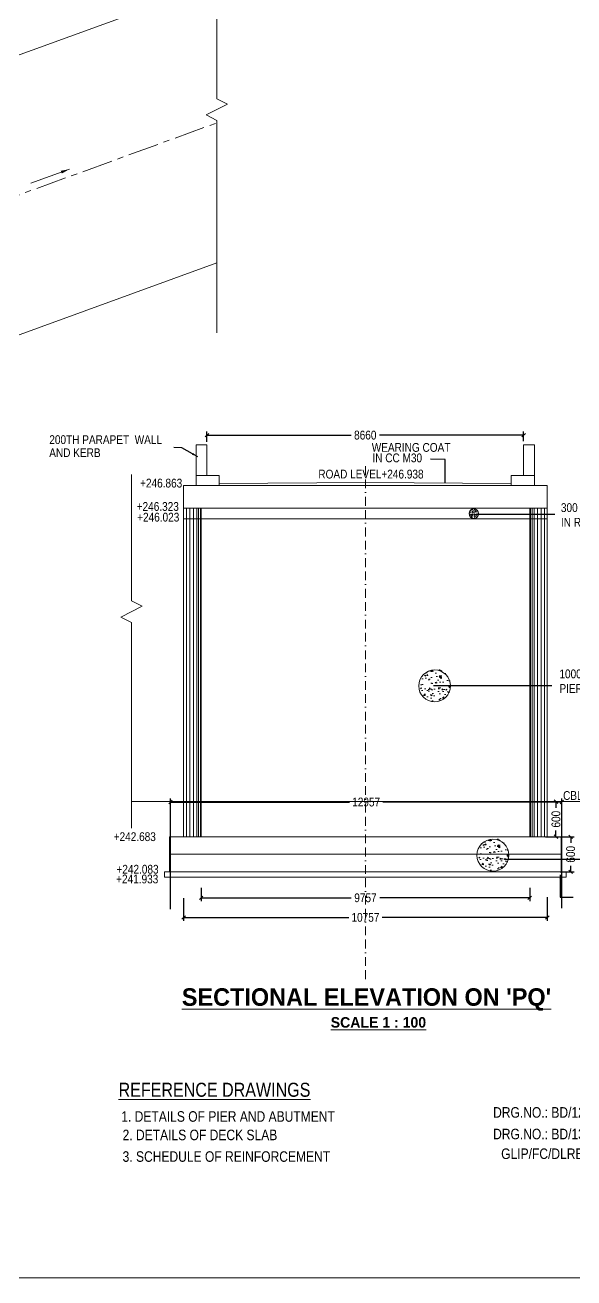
# Model space of a CAD drawing. Header units: millimetres. Extents: x 661061 to 1357550, y -603300 to 20887.
# Drawn here: x 1019210 to 1034863, y -50784 to -15049 of the extents above; entities that cross this region are included whole.
import ezdxf
from ezdxf.enums import TextEntityAlignment as Align

# ---------------------------------------------------------------- set-up
doc = ezdxf.new("R2010")
doc.units = ezdxf.units.MM
doc.linetypes.add('BORDER2', pattern=[0.875, 0.25, -0.125, 0.25, -0.125, 0, -0.125])
doc.linetypes.add('CENTER', pattern=[2, 1.25, -0.25, 0.25, -0.25])
for name, color, linetype in [('abutment', 7, 'Continuous'), ('canal', 7, 'Continuous'), ('pier', 7, 'Continuous'), ('slab', 7, 'Continuous')]:
    doc.layers.add(name, color=color, linetype=linetype)
doc.styles.add('ARIAL NARROW', font='ARIALN.TTF')
doc.styles.add('arn', font='ARIALN.TTF')
doc.styles.add('CITYBLUEPR', font='cityb___.ttf')
doc.dimstyles.new('ISO-25', dxfattribs={"dimtxt": 2.5, "dimasz": 2.5, "dimexe": 1.25, "dimexo": 0.625, "dimtad": 1, "dimdec": 0, "dimtxsty": 'Standard', "dimblk": 'OBLIQUE', "dimcen": 2.5, "dimdle": 1.25, "dimclrd": 6, "dimadec": 0, "dimazin": 0, "dimtfac": 1, "dimtdec": 0, "dimtmove": 0, "dimatfit": 3, "dimfxl": 1, "dimarcsym": 0})
doc.dimstyles.new('STANDARD$0', dxfattribs={"dimscale": 88.888889, "dimtxt": 0.02, "dimasz": 0.02, "dimexe": 0.05, "dimexo": 0.1, "dimgap": 0.002, "dimtad": 2, "dimdec": 0, "dimzin": 1, "dimdsep": 46, "dimtxsty": 'Standard', "dimcen": 0.09, "dimadec": 0, "dimazin": 0, "dimtfac": 1, "dimtdec": 4, "dimtofl": 0, "dimtmove": 0, "dimatfit": 3, "dimfxl": 1, "dimtolj": 1, "dimtzin": 1, "dimarcsym": 0})
doc.dimstyles.new('STANDARD$7', dxfattribs={"dimtxt": 2, "dimasz": 2, "dimexe": 1.25, "dimexo": 0.625, "dimtad": 1, "dimdec": 0, "dimlfac": 0.5, "dimdsep": 46, "dimtxsty": 'Standard', "dimcen": 2.5, "dimadec": 0, "dimazin": 0, "dimtfac": 1, "dimtdec": 0, "dimtmove": 0, "dimatfit": 3, "dimfxl": 1, "dimtolj": 1, "dimtzin": 0, "dimarcsym": 0})

# ---------------------------------------------------------------- blocks, each defined once
blk = doc.blocks.new('_Oblique')
at = {"color": 0, "linetype": 'ByBlock', "lineweight": -2}
blk.add_line((-0.5, -0.5), (0.5, 0.5), dxfattribs=at)
blk = doc.blocks.new('*D148')
at = {"layer": 'abutment', "color": 6, "linetype": 'ByBlock', "lineweight": -2, "ltscale": 700, "transparency": 16777216}
blk.add_arc((1008803, -23618), 1274, 0, 20, dxfattribs=at)
at = {"layer": 'Defpoints', "color": 0, "linetype": 'ByBlock', "lineweight": 9, "ltscale": 700, "transparency": 16777216}
for p in [(1024679, -17840), (1010068, -23470), (1008803, -23618), (1010411, -23618), (994546, -28807)]:
    blk.add_point(p, dxfattribs=at)
at = {"layer": 'abutment', "color": 6, "linetype": 'ByBlock', "lineweight": -2, "ltscale": 700, "transparency": 16777216, "xscale": 90, "yscale": 90, "zscale": 90}
for p, rotation in [((1010000, -23182), 109.9999999999999), ((1010077, -23618), 270.0000000000002)]:
    blk.add_blockref('_Oblique', p, dxfattribs=dict(at, rotation=rotation))
at = {"layer": 'abutment', "color": 0, "linetype": 'ByBlock', "lineweight": 9, "ltscale": 700, "transparency": 16777216, "insert": (1010147, -23381), "char_height": 180, "attachment_point": 5, "rotation": 280}
blk.add_mtext('20°', dxfattribs=at)
blk = doc.blocks.new('*D179')
at = {"layer": 'canal', "color": 0, "linetype": 'Continuous', "lineweight": -2, "transparency": 16777216}
for p, q in [((1034051, -37199), (1034451, -37199)), ((1034351, -37199), (1034351, -37372)), ((1034051, -38199), (1034451, -38199)), ((1034351, -38199), (1034351, -38026))]:
    blk.add_line(p, q, dxfattribs=at)
at = {"layer": 'Defpoints', "color": 0, "linetype": 'Continuous', "lineweight": 9, "transparency": 16777216}
for p in [(1033951, -37199), (1034351, -37199), (1033951, -38199)]:
    blk.add_point(p, dxfattribs=at)
at = {"layer": 'canal', "color": 0, "linetype": 'Continuous', "lineweight": -2, "transparency": 16777216, "xscale": 100, "yscale": 100, "zscale": 100}
for p, rotation in [((1034351, -37199), 90), ((1034351, -38199), 270)]:
    blk.add_blockref('_Oblique', p, dxfattribs=dict(at, rotation=rotation))
at = {"layer": 'canal', "color": 0, "linetype": 'Continuous', "lineweight": 9, "transparency": 16777216, "insert": (1034351, -37699), "char_height": 250, "attachment_point": 5, "rotation": 90, "style": 'ARIAL NARROW'}
blk.add_mtext('\\A1;600', dxfattribs=at)
blk = doc.blocks.new('*D180')
at = {"layer": 'Defpoints', "color": 0, "lineweight": 9, "transparency": 16777216}
for p in [(1033427, -26746), (1024398, -27033), (1033427, -27020)]:
    blk.add_point(p, dxfattribs=at)
at = {"layer": 'slab', "color": 0, "lineweight": -2, "transparency": 16777216}
for p, q in [((1024398, -26933), (1024398, -26646)), ((1024398, -26746), (1028507, -26746)), ((1033427, -26746), (1029318, -26746)), ((1033427, -26920), (1033427, -26646))]:
    blk.add_line(p, q, dxfattribs=at)
at = {"layer": 'slab', "color": 0, "lineweight": -2, "transparency": 16777216, "xscale": 100, "yscale": 100, "zscale": 100, "rotation": 180}
blk.add_blockref('_Oblique', (1024398, -26746), dxfattribs=at)
at = {"layer": 'slab', "color": 0, "lineweight": -2, "transparency": 16777216, "xscale": 100, "yscale": 100, "zscale": 100}
blk.add_blockref('_Oblique', (1033427, -26746), dxfattribs=at)
at = {"layer": 'slab', "color": 0, "lineweight": 9, "transparency": 16777216, "insert": (1028912, -26746), "char_height": 250, "attachment_point": 5, "style": 'ARIAL NARROW'}
blk.add_mtext('\\A1;8660', dxfattribs=at)
blk = doc.blocks.new('*D181')
at = {"layer": 'Defpoints', "color": 0, "lineweight": 9, "transparency": 16777216}
for p in [(1024232, -39557), (1033602, -39557), (1033602, -39942)]:
    blk.add_point(p, dxfattribs=at)
at = {"layer": 'slab', "color": 0, "lineweight": -2, "transparency": 16777216}
for p, q in [((1024232, -39657), (1024232, -40042)), ((1033602, -39657), (1033602, -40042)), ((1024232, -39942), (1028511, -39942)), ((1033602, -39942), (1029323, -39942))]:
    blk.add_line(p, q, dxfattribs=at)
at = {"layer": 'slab', "color": 0, "lineweight": -2, "transparency": 16777216, "xscale": 100, "yscale": 100, "zscale": 100, "rotation": 180}
blk.add_blockref('_Oblique', (1024232, -39942), dxfattribs=at)
at = {"layer": 'slab', "color": 0, "lineweight": -2, "transparency": 16777216, "xscale": 100, "yscale": 100, "zscale": 100}
blk.add_blockref('_Oblique', (1033602, -39942), dxfattribs=at)
at = {"layer": 'slab', "color": 0, "lineweight": 9, "transparency": 16777216, "insert": (1028917, -39942), "char_height": 250, "attachment_point": 5, "style": 'ARIAL NARROW'}
blk.add_mtext('\\A1;9757', dxfattribs=at)
blk = doc.blocks.new('*D182')
at = {"layer": 'Defpoints', "color": 0, "lineweight": 9, "transparency": 16777216}
for p in [(1023732, -39850), (1034102, -39826), (1034102, -40501)]:
    blk.add_point(p, dxfattribs=at)
at = {"layer": 'slab', "color": 0, "lineweight": -2, "transparency": 16777216}
for p, q in [((1023732, -39950), (1023732, -40601)), ((1034102, -39926), (1034102, -40601)), ((1023732, -40501), (1028441, -40501)), ((1034102, -40501), (1029393, -40501))]:
    blk.add_line(p, q, dxfattribs=at)
at = {"layer": 'slab', "color": 0, "lineweight": -2, "transparency": 16777216, "xscale": 100, "yscale": 100, "zscale": 100, "rotation": 180}
blk.add_blockref('_Oblique', (1023732, -40501), dxfattribs=at)
at = {"layer": 'slab', "color": 0, "lineweight": -2, "transparency": 16777216, "xscale": 100, "yscale": 100, "zscale": 100}
blk.add_blockref('_Oblique', (1034102, -40501), dxfattribs=at)
at = {"layer": 'slab', "color": 0, "lineweight": 9, "transparency": 16777216, "insert": (1028917, -40501), "char_height": 250, "attachment_point": 5, "style": 'ARIAL NARROW'}
blk.add_mtext('\\A1;10757', dxfattribs=at)
blk = doc.blocks.new('*D183')
at = {"layer": 'Defpoints', "color": 0, "lineweight": 9, "transparency": 16777216}
for p in [(1034520, -37211), (1023357, -40366), (1034520, -40339)]:
    blk.add_point(p, dxfattribs=at)
at = {"layer": 'slab', "color": 0, "lineweight": -2, "transparency": 16777216}
for p, q in [((1023357, -40266), (1023357, -37111)), ((1034520, -40239), (1034520, -37111)), ((1023357, -37211), (1028462, -37211)), ((1034520, -37211), (1029414, -37211))]:
    blk.add_line(p, q, dxfattribs=at)
at = {"layer": 'slab', "color": 0, "lineweight": -2, "transparency": 16777216, "xscale": 100, "yscale": 100, "zscale": 100, "rotation": 180}
blk.add_blockref('_Oblique', (1023357, -37211), dxfattribs=at)
at = {"layer": 'slab', "color": 0, "lineweight": -2, "transparency": 16777216, "xscale": 100, "yscale": 100, "zscale": 100}
blk.add_blockref('_Oblique', (1034520, -37211), dxfattribs=at)
at = {"layer": 'slab', "color": 0, "lineweight": 9, "transparency": 16777216, "insert": (1028938, -37211), "char_height": 250, "attachment_point": 5, "style": 'ARIAL NARROW'}
blk.add_mtext('\\A1;12957', dxfattribs=at)
blk = doc.blocks.new('*D227')
at = {"layer": 'canal', "color": 0, "linetype": 'Continuous', "lineweight": -2, "transparency": 16777216}
for p, q in [((1034470, -38201), (1034870, -38201)), ((1034770, -38201), (1034770, -38374)), ((1034470, -39201), (1034870, -39201)), ((1034770, -39201), (1034770, -39027))]:
    blk.add_line(p, q, dxfattribs=at)
at = {"layer": 'Defpoints', "color": 0, "linetype": 'Continuous', "lineweight": 9, "transparency": 16777216}
for p in [(1034370, -38201), (1034770, -38201), (1034370, -39201)]:
    blk.add_point(p, dxfattribs=at)
at = {"layer": 'canal', "color": 0, "linetype": 'Continuous', "lineweight": -2, "transparency": 16777216, "xscale": 100, "yscale": 100, "zscale": 100}
for p, rotation in [((1034770, -38201), 90), ((1034770, -39201), 270)]:
    blk.add_blockref('_Oblique', p, dxfattribs=dict(at, rotation=rotation))
at = {"layer": 'canal', "color": 0, "linetype": 'Continuous', "lineweight": 9, "transparency": 16777216, "insert": (1034770, -38701), "char_height": 250, "attachment_point": 5, "rotation": 90, "style": 'ARIAL NARROW'}
blk.add_mtext('\\A1;600', dxfattribs=at)

msp = doc.modelspace()

# ---------------------------------------------------------------- hatches: boundary and pattern name
at = {"layer": 'abutment', "linetype": 'ByBlock', "lineweight": 9}
h = msp.add_hatch(dxfattribs=at)
h.set_pattern_fill('AR-CONC', color=0, scale=12.5, style=0)
h.set_pattern_definition([(130, (1043601.21, -62961.22), (-89.65752, -7.84402), [9.375, -103.125]), (185, (1043601.21, -62961.22), (17.34392, 94.02402), [7.5, -82.5]), (79.5486, (1043593.74, -62961.874), (-72.31367, 86.17994), [7.96752, -87.64276]), (133.8158, (1043601.21, -62936.22), (-133.40513, -20.68988), [14.0625, -154.6875]), (83.3644, (1043590.1, -62937.94), (-116.83284, 121.76473), [11.9513, -131.4641]), (188.8158, (1043601.21, -62936.22), (-116.83274, 121.7648), [11.25, -123.75]), (159, (1043588.71, -62942.47), (-74.61338, -50.32736), [9.375, -103.125]), (214, (1043588.71, -62942.47), (-30.41442, 90.64376), [7.5, -82.5]), (108.5486, (1043582.49, -62946.665), (-105.02783, 40.31631), [7.96752, -87.64276]), (142.5, (1043601.21, -62961.22), (-1.519982, 41.611732), [0, -81.5, 0, -83.75, 0, -82.8125]), (172.5, (1043601.21, -62961.22), (-32.88369, 49.301464), [0, -47.75, 0, -79.625, 0, -31.5625]), (212.5, (1043629.086, -62961.22), (-66.727805, -2.81936), [0, -31.25, 0, -97.5, 0, -129.375]), (222.5, (1043641.586, -62961.22), (-72.89827, 12.51312), [0, -40.625, 0, -64.75, 0, -91.875])])
h.paths.add_polyline_path([(1032112.661, -28980.742, -1), (1031885.871, -28980.742, -1)])
h = msp.add_hatch(dxfattribs=at)
h.set_pattern_fill('AR-CONC', color=0, scale=50, style=0)
h.set_pattern_definition([(50, (984513.7, -169805.12), (358.6301, -31.37607), [37.5, -412.5]), (355, (984513.7, -169805.1), (-69.3757, 376.0961), [30, -330]), (100.4514, (984543.6, -169807.73), (289.2547, 344.7198), [31.8701, -350.5711]), (46.1842, (984513.7, -169705.1), (533.6205, -82.7595), [56.25, -618.75]), (96.6356, (984558.17, -169712), (467.3314, 487.059), [47.8051, -525.8565]), (351.1842, (984513.7, -169705.1), (467.331, 487.0593), [45, -495]), (21, (984563.7, -169730.12), (298.4535, -201.30945), [37.5, -412.5]), (326, (984563.7, -169730.1), (121.6577, 362.575), [30, -330]), (71.4514, (984588.58, -169746.9), (420.1113, 161.26525), [31.8701, -350.5711]), (37.5, (984513.7, -169805.12), (6.07993, 166.44693), [0, -326, 0, -335, 0, -331.25]), (7.5, (984513.7, -169805.12), (131.53477, 197.20586), [0, -191, 0, -318.5, 0, -126.25]), (327.5, (984402.2, -169805.12), (266.91122, -11.27744), [0, -125, 0, -390, 0, -517.5]), (317.5, (984352.2, -169805.12), (291.5931, 50.0525), [0, -162.5, 0, -259, 0, -367.5])])
h.paths.add_polyline_path([(1030467.906, -33883.204, 1), (1031375.064, -33883.204, 1)])
h = msp.add_hatch(dxfattribs=at)
h.set_pattern_fill('AR-CONC', color=0, scale=50, style=0)
h.set_pattern_definition([(50, (986176.08, -174633.9), (358.6301, -31.37607), [37.5, -412.5]), (355, (986176.08, -174633.9), (-69.3757, 376.0961), [30, -330]), (100.4514, (986205.96, -174636.5), (289.2547, 344.7198), [31.8701, -350.5711]), (46.1842, (986176.08, -174533.9), (533.6205, -82.7595), [56.25, -618.75]), (96.6356, (986220.55, -174540.8), (467.3314, 487.059), [47.8051, -525.8565]), (351.1842, (986176.1, -174533.9), (467.331, 487.0593), [45, -495]), (21, (986226.08, -174558.9), (298.4535, -201.30945), [37.5, -412.5]), (326, (986226.08, -174558.9), (121.6577, 362.575), [30, -330]), (71.4514, (986250.95, -174575.66), (420.1113, 161.26525), [31.8701, -350.5711]), (37.5, (986176.08, -174633.89), (6.07993, 166.44693), [0, -326, 0, -335, 0, -331.25]), (7.5, (986176.08, -174633.89), (131.53477, 197.20586), [0, -191, 0, -318.5, 0, -126.25]), (327.5, (986064.58, -174633.89), (266.91122, -11.27744), [0, -125, 0, -390, 0, -517.5]), (317.5, (986014.58, -174633.89), (291.5931, 50.0525), [0, -162.5, 0, -259, 0, -367.5])])
h.paths.add_polyline_path([(1032130.279, -38711.973, 1), (1033037.436, -38711.973, 1)])

# ---------------------------------------------------------------- linework, layer by layer
at = {"color": 0, "lineweight": 9}
msp.add_line((988880, -50783.759), (1058180, -50783.759), dxfattribs=at)
at = {"layer": 'abutment', "color": 0, "linetype": 'ByBlock', "lineweight": 9}
for p, q in [((1024678.642, -11714.819), (1024678.653, -17149.27)), ((1024982.138, -17303.961), (1024678.653, -17149.27)), ((1024375.253, -17613.176), (1024982.138, -17303.961)), ((1024375.254, -17613.509), (1024678.823, -17768.033)), ((1024678.653, -17767.947), (1024678.097, -23829.027)), ((1024087.048, -28180.119), (1024087.048, -27020.119)), ((1024087.048, -27020.119), (1024398.048, -27020.119)), ((1024398.048, -27892.619), (1024398.048, -27020.119)), ((1033426.548, -27892.62), (1033426.548, -27020.12)), ((1033737.548, -27020.12), (1033426.548, -27020.12)), ((1033737.548, -28180.12), (1033737.548, -27020.12)), ((1022242.334, -27872.685), (1022242.345, -31472.498)), ((1023732.109, -28180.12), (1034102.109, -28180.12)), ((1023732.109, -38199.12), (1023732.109, -28180.12)), ((1024087.048, -27892.619), (1024748.048, -27892.619)), ((1024748.048, -28180.119), (1024748.048, -27892.619)), ((1024748.048, -28180.119), (1024748.048, -27892.619)), ((1024748.048, -28122.335), (1028917.097, -28092.62)), ((1028917.097, -28092.62), (1033076.548, -28120.35)), ((1033076.548, -28180.119), (1033076.548, -27892.619)), ((1033737.548, -27892.62), (1033076.548, -27892.62)), ((1033076.548, -28180.12), (1033076.548, -27892.62)), ((1033076.548, -28180.12), (1033076.548, -27892.62)), ((1034102.109, -38199.12), (1034102.109, -28180.12)), ((1023732.109, -28830.12), (1034102.109, -28830.12)), ((1023810.094, -28830.12), (1023810.127, -38199.12)), ((1023910.094, -28830.12), (1023910.127, -38199.12)), ((1024010.094, -28830.12), (1024010.127, -38199.12)), ((1024110.094, -28830.12), (1024110.127, -38199.12)), ((1024160.094, -28830.12), (1024160.127, -38199.12)), ((1024210.094, -28830.12), (1024210.127, -38199.12)), ((1024232.109, -38199.12), (1024232.109, -28830.12)), ((1033602.109, -38199.12), (1033602.109, -28830.12)), ((1033624.125, -28830.12), (1033624.091, -38199.12)), ((1033674.125, -28830.12), (1033674.091, -38199.12)), ((1033724.125, -28830.12), (1033724.091, -38199.12)), ((1033824.125, -28830.12), (1033824.091, -38199.12)), ((1033924.125, -28830.12), (1033924.091, -38199.12)), ((1034024.125, -28830.12), (1034024.091, -38199.12)), ((1023732.109, -29130.12), (1034102.109, -29130.12)), ((1024232.054, -29130.12), (1033602.054, -29130.12)), ((1021938.945, -31936.404), (1022545.829, -31627.189)), ((1022545.829, -31627.189), (1022242.345, -31472.498)), ((1021938.945, -31936.738), (1022242.515, -32091.262)), ((1022242.345, -32091.175), (1022241.797, -37951.668)), ((1022241.789, -37199.12), (1035963.764, -37199.12)), ((1023167.097, -37199.12), (1034667.097, -37199.12)), ((1023332.109, -38199.138), (1034502.109, -38199.331)), ((1023332.109, -39199.138), (1023332.109, -38199.138)), ((1034495.115, -39199.12), (1034495.115, -38199.12)), ((1023332.109, -38699.12), (1034495.115, -38699.12)), ((1023182.109, -39199.138), (1034645.115, -39199.12)), ((1023182.109, -39349.138), (1023182.109, -39199.138)), ((1034645.115, -39349.12), (1034645.115, -39199.12)), ((1023182.109, -39349.12), (1034645.115, -39349.12))]:
    msp.add_line(p, q, dxfattribs=at)
at = {"layer": 'abutment', "color": 0, "linetype": 'ByBlock', "lineweight": 9, "ltscale": 700}
for p, q in [((994546.036, -24816.66), (1024678.647, -13849.286)), ((994545.604, -32798.15), (1024678.28, -21830.753))]:
    msp.add_line(p, q, dxfattribs=at)
at = {"layer": 'abutment', "color": 0, "linetype": 'CENTER', "lineweight": 9, "ltscale": 700}
msp.add_line((994545.97, -28807.35), (1024678.646, -17839.953), dxfattribs=at)
at = {"layer": 'abutment', "color": 0, "linetype": 'BORDER2', "lineweight": 9, "ltscale": 1000}
msp.add_line((1028917.045, -27633.008), (1028917.134, -42263.7), dxfattribs=at)
at = {"layer": 'abutment', "color": 0, "linetype": 'ByBlock', "lineweight": 9}
for centre, radius in [((1032007.303, -28984.178), 136.074), ((1030889.336, -33896.946), 453.579), ((1032551.708, -38725.714), 453.579)]:
    msp.add_circle(centre, radius, dxfattribs=at)

# ---------------------------------------------------------------- texts
for s, height, style, p in [('200TH PARAPET  WALL ', 250, 'arn', (1019901.456, -26998.969)), ('AND KERB', 250, 'arn', (1019899.549, -27371.543)), ('WEARING COAT', 250, 'ARIAL NARROW', (1029097.266, -27220.735)), ('IN CC M30', 250, 'ARIAL NARROW', (1029116.712, -27518.631)), ('CBL + 244.083', 250, 'ARIAL NARROW', (1034553.4, -37148.781)), ('+242.683', 250, 'ARIAL NARROW', (1021737.368, -38322.838)), ('+241.933', 250, 'ARIAL NARROW', (1021806.628, -39529.261)), ('+242.083', 250, 'ARIAL NARROW', (1021815.705, -39252.667)), ('%%uSCALE 1 : 100', 300, 'CITYBLUEPR', (1027926.657, -43644.423)), ('%%UREFERENCE DRAWINGS', 400, 'arn', (1021875.888, -45616.569)), ('1. DETAILS OF PIER AND ABUTMENT ', 300, 'arn', (1021953.438, -46328.363)), ('DRG.NO.: BD/12-74', 300, 'arn', (1032558.118, -46212.093)), ('2. DETAILS OF DECK SLAB', 300, 'arn', (1021991.588, -46854.922)), ('DRG.NO.: BD/13-74', 300, 'arn', (1032558.118, -46828.506)), ('3. SCHEDULE OF REINFORCEMENT', 300, 'arn', (1021991.588, -47471.335)), ('GLIP/FC/DLRB/002/2008', 300, 'arn', (1032787.686, -47390.788))]:
    msp.add_text(s, height=height, dxfattribs=dict(at, style=style)).set_placement(p)
at = {"layer": 'abutment', "color": 0, "linetype": 'ByBlock', "lineweight": 9, "style": 'CITYBLUEPR'}
msp.add_text("%%USECTIONAL ELEVATION ON 'PQ'", height=500, dxfattribs=at).set_placement((1028947.59, -43021.298), align=Align.CENTER)
at = {"layer": 'abutment', "color": 0, "linetype": 'ByBlock', "lineweight": 9, "char_height": 250}
for s, insert, attachment_point, style in [('ROAD LEVEL+246.938', (1030574.465, -27857.992), 6, 'ARIAL NARROW'), ('300 THICK PIER PEDESTAL\\PIN RCC M30', (1034491.976, -29358.4), 7, 'arn'), ('1000 TH SOLID\\PPIER IN RCC M25', (1034448.976, -33765.075), 4, 'arn')]:
    msp.add_mtext(s, dxfattribs=dict(at, insert=insert, attachment_point=attachment_point, style=style))
at = {"layer": 'abutment', "color": 0, "linetype": 'ByBlock', "lineweight": 9, "char_height": 250, "width": 438.86235, "attachment_point": 1, "style": 'ARIAL NARROW'}
for s, insert in [('+246.863', (1022490.056, -27987.983)), ('+246.323', (1022393.162, -28654.646)), ('+246.023', (1022406.144, -28959.449))]:
    msp.add_mtext(s, dxfattribs=dict(at, insert=insert))

# ---------------------------------------------------------------- dimensions: what is measured, and where the dimension line sits
at = {"layer": 'abutment', "color": 0, "linetype": 'ByBlock', "lineweight": 9, "ltscale": 700}
dim = msp.add_angular_dim_2l(base=(1010068.4, -23470.296), line1=((1008803.063, -23618.193), (1010411.216, -23618.193)), line2=((994545.97, -28807.35), (1024678.646, -17839.953)), dimstyle='ISO-25', override={"dimtxt": 180, "dimasz": 90, "dimexe": 90, "dimexo": 90, "dimdle": 90}, dxfattribs=at)
dim.commit()
dim.dimension.update_dxf_attribs({"geometry": '*D148', "text_midpoint": (1010146.908, -23381.237)})
at = {"layer": 'canal', "color": 0, "linetype": 'Continuous', "lineweight": 9}
for base, p1, p2, picture, middle in [((1034350.628, -37199.12), (1033950.653, -38199.12), (1033950.653, -37199.12), '*D179', (1034350.628, -37699.12)), ((1034769.771, -38200.503), (1034369.795, -39200.503), (1034369.795, -38200.503), '*D227', (1034769.771, -38700.503))]:
    dim = msp.add_linear_dim(base=base, p1=p1, p2=p2, angle=90, text='600', dimstyle='STANDARD$0', override={"dimscale": 1, "dimtxt": 250, "dimasz": 100, "dimexe": 100, "dimexo": 100, "dimgap": 100, "dimtad": 0, "dimtoh": 1, "dimzin": 0, "dimtxsty": 'ARIAL NARROW', "dimblk1": 'Oblique', "dimblk2": 'Oblique', "dimsah": 1, "dimtzin": 0}, dxfattribs=at)
    dim.commit()
    dim.dimension.update_dxf_attribs({"geometry": picture, "text_midpoint": middle})
at = {"layer": 'slab', "color": 0, "lineweight": 9}
for base, p1, p2, text, picture, middle in [((1033426.548, -26746.18), (1024398.048, -27032.614), (1033426.548, -27020.12), '8660', '*D180', (1028912.298, -26746.18)), ((1034519.559, -37211.483), (1023356.553, -40366.472), (1034519.559, -40338.558), '12957', '*D183', (1028938.056, -37211.483)), ((1033602.109, -39941.711), (1024232.109, -39557.022), (1033602.109, -39557.022), '9757', '*D181', (1028917.109, -39941.711)), ((1034102.109, -40500.962), (1023732.109, -39850.097), (1034102.109, -39825.674), '10757', '*D182', (1028917.109, -40500.962))]:
    dim = msp.add_linear_dim(base=base, p1=p1, p2=p2, text=text, dimstyle='STANDARD$0', override={"dimscale": 1, "dimtxt": 250, "dimasz": 100, "dimexe": 100, "dimexo": 100, "dimgap": 100, "dimtad": 0, "dimtoh": 1, "dimzin": 0, "dimtxsty": 'ARIAL NARROW', "dimblk1": 'Oblique', "dimblk2": 'Oblique', "dimsah": 1, "dimtzin": 0}, dxfattribs=at)
    dim.commit()
    dim.dimension.update_dxf_attribs({"geometry": picture, "text_midpoint": middle})

# ---------------------------------------------------------------- leaders
at = {"layer": 'abutment', "color": 0, "linetype": 'ByBlock', "lineweight": 9}
for points, override in [([(1024137.048, -27364.384), (1023677.463, -27104.955), (1023450.871, -27097.009)], {"dimtxt": 200, "dimasz": 175, "dimexe": 0.18, "dimexo": 0.0625, "dimgap": 0.09, "dimtad": 0, "dimtoh": 1, "dimlfac": 1, "dimzin": 0, "dimcen": 0.09, "dimtdec": 4, "dimtofl": 0}), ([(1031187.16, -28107.754), (1031190.731, -27435.587), (1030769.785, -27433.873)], {"dimtxt": 200, "dimasz": 100, "dimexe": 100, "dimexo": 100, "dimgap": 100, "dimtad": 0, "dimtoh": 1, "dimlfac": 1, "dimzin": 0, "dimtxsty": 'ARIAL NARROW', "dimcen": 0.09, "dimtdec": 4, "dimtofl": 0}), ([(1032084.399, -29000.351), (1034322.099, -28997.43)], {"dimtxt": 200, "dimasz": 100, "dimexe": 100, "dimexo": 100, "dimgap": 100, "dimtad": 0, "dimtoh": 1, "dimlfac": 1, "dimzin": 0, "dimtxsty": 'ARIAL NARROW', "dimcen": 0.09, "dimtdec": 4, "dimtofl": 0}), ([(1030859.299, -33890.075), (1034230.032, -33890.075)], {"dimtxt": 200, "dimasz": 100, "dimexe": 100, "dimexo": 100, "dimgap": 100, "dimtad": 0, "dimtoh": 1, "dimlfac": 1, "dimzin": 0, "dimtxsty": 'ARIAL NARROW', "dimcen": 0.09, "dimtdec": 4, "dimtofl": 0}), ([(1032879.038, -38838.036), (1035585.395, -38838.036)], {"dimtxt": 200, "dimasz": 100, "dimexe": 100, "dimexo": 100, "dimgap": 100, "dimtad": 0, "dimtoh": 1, "dimlfac": 1, "dimzin": 0, "dimtxsty": 'ARIAL NARROW', "dimcen": 0.09, "dimtdec": 4, "dimtofl": 0}), ([(1034466.67, -39286.842), (1034466.67, -39924.674), (1034839.537, -39924.674)], {"dimtxt": 200, "dimasz": 100, "dimexe": 100, "dimexo": 100, "dimgap": 100, "dimtad": 0, "dimtoh": 1, "dimlfac": 1, "dimzin": 0, "dimtxsty": 'ARIAL NARROW', "dimcen": 0.09, "dimtdec": 4, "dimtofl": 0})]:
    msp.add_leader(points, dimstyle='STANDARD$7', override=override, dxfattribs=at)
at = {"layer": 'pier', "color": 0, "linetype": 'Continuous', "lineweight": 9}
msp.add_leader([(1020477.912, -19159.309), (1019374.532, -19560.907)], dimstyle='STANDARD$7', override={"dimtxt": 200, "dimasz": 250, "dimexe": 0.18, "dimexo": 0.0625, "dimgap": 0.09, "dimtad": 0, "dimtoh": 1, "dimlfac": 1, "dimzin": 0, "dimcen": 0.09, "dimtdec": 4, "dimtofl": 0, "dimlwd": 15}, dxfattribs=at)

doc.saveas('drawing.dxf')
